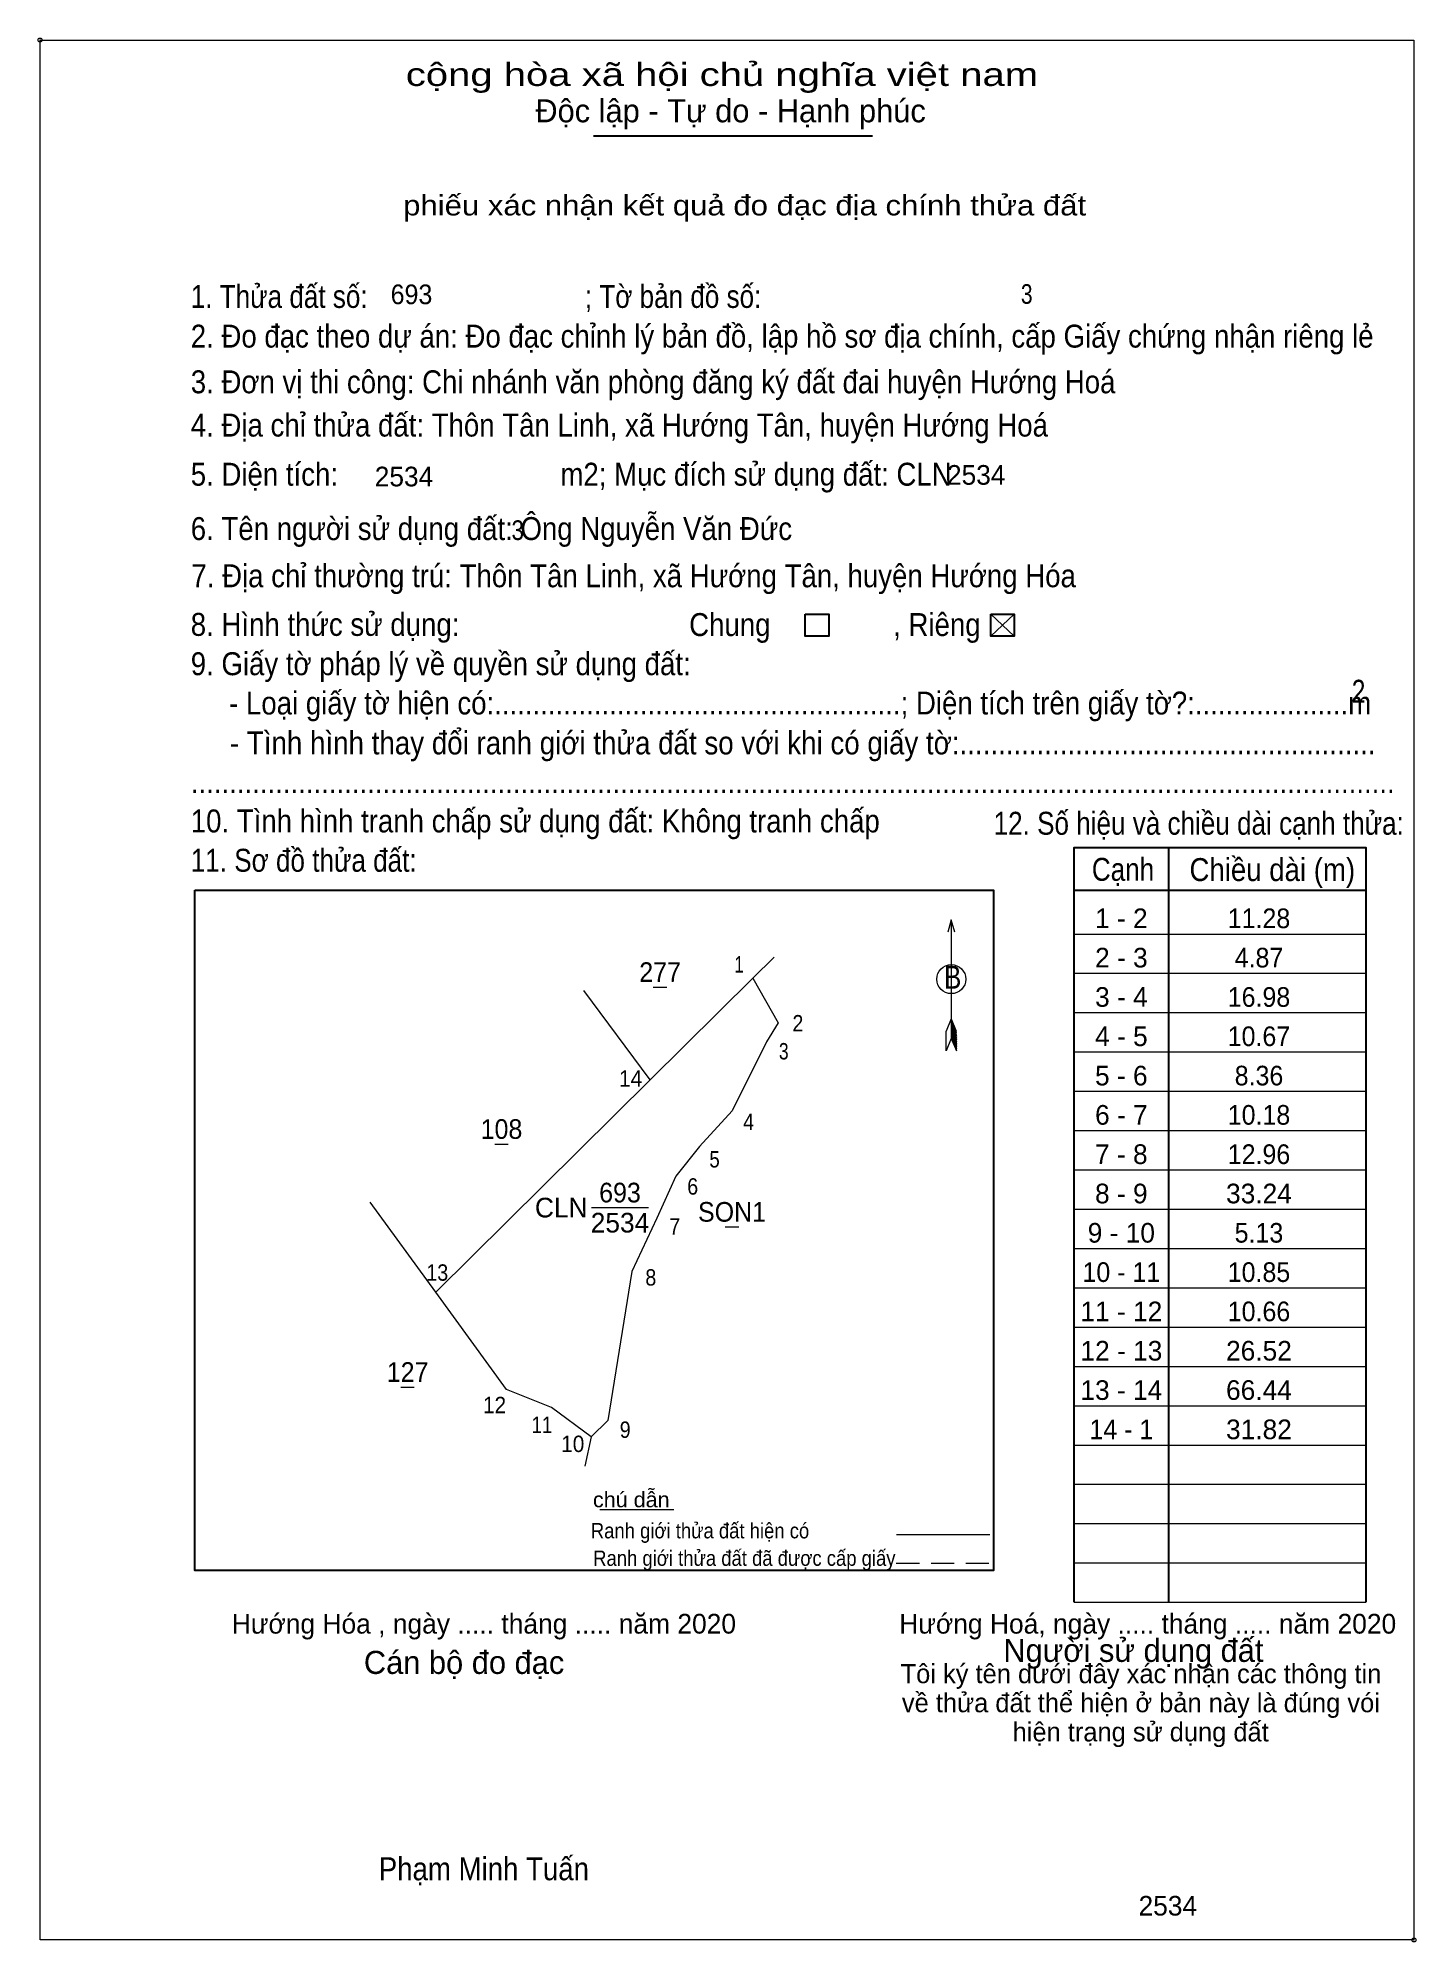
# Model space of a CAD drawing. Header units: metres. Extents: x 548009 to 548312, y 1844303 to 1844722.
import ezdxf
from ezdxf.enums import TextEntityAlignment as Align

# ---------------------------------------------------------------- set-up
doc = ezdxf.new("R2010")
doc.units = ezdxf.units.M
doc.header["$LTSCALE"] = 1.7
doc.header["$PDMODE"] = 32
doc.header["$PDSIZE"] = 0.85
doc.linetypes.add('MEDIUM_DASHED', pattern=[4.5, 3, -1.5])
for name, color, linetype, lineweight in [('1', 7, 'Continuous', 13), ('10', 7, 'Continuous', 13), ('17', 7, 'Continuous', 13), ('2', 7, 'Continuous', 13), ('27', 7, 'Continuous', 13), ('50', 7, 'Continuous', 25), ('6', 7, 'Continuous', 13), ('9', 7, 'Continuous', 13)]:
    doc.layers.add(name, color=color, linetype=linetype, lineweight=lineweight)
for name, color, linetype in [('13', 7, 'Continuous'), ('36', 7, 'Continuous'), ('48', 7, 'Continuous'), ('52', 7, 'Continuous'), ('63', 7, 'Continuous')]:
    doc.layers.add(name, color=color, linetype=linetype)

msp = doc.modelspace()

# ---------------------------------------------------------------- linework, layer by layer
at = {"layer": '1'}
for p, q in [((548218.36, 1844595.17), (548223.55, 1844590.33)), ((548218.36, 1844590.33), (548223.55, 1844595.17)), ((548209.67, 1844527.89), (548209.67, 1844501.71)), ((548236.72, 1844524.74), (548300.92, 1844524.74)), ((548236.72, 1844516.09), (548300.92, 1844516.09)), ((548236.72, 1844507.43), (548300.92, 1844507.43)), ((548209.67, 1844506.04), (548208.57, 1844503.37)), ((548209.67, 1844506.04), (548210.78, 1844503.37)), ((548209.67, 1844505.66), (548210.78, 1844502.98)), ((548209.67, 1844505.29), (548210.78, 1844502.6)), ((548209.67, 1844504.91), (548210.8, 1844502.21)), ((548209.67, 1844504.52), (548210.8, 1844501.82)), ((548209.67, 1844504.15), (548210.8, 1844501.44)), ((548209.67, 1844503.77), (548210.8, 1844501.05)), ((548209.67, 1844503.4), (548210.81, 1844500.66)), ((548209.67, 1844503.02), (548210.81, 1844500.27)), ((548210.82, 1844499.04), (548210.78, 1844503.37)), ((548209.67, 1844502.65), (548210.81, 1844499.88)), ((548209.67, 1844502.27), (548210.82, 1844499.5)), ((548209.67, 1844501.71), (548210.82, 1844499.04)), ((548236.72, 1844498.77), (548300.92, 1844498.77)), ((548236.72, 1844490.12), (548300.92, 1844490.12)), ((548236.72, 1844481.46), (548300.92, 1844481.46)), ((548236.72, 1844472.81), (548300.92, 1844472.81)), ((548236.72, 1844464.15), (548300.92, 1844464.15)), ((548236.72, 1844455.49), (548300.92, 1844455.49)), ((548236.72, 1844446.84), (548300.92, 1844446.84)), ((548236.72, 1844438.18), (548300.92, 1844438.18)), ((548236.72, 1844429.52), (548300.92, 1844429.52)), ((548236.72, 1844420.87), (548300.92, 1844420.87)), ((548236.72, 1844412.21), (548300.92, 1844412.21)), ((548236.72, 1844403.56), (548300.92, 1844403.56)), ((548236.72, 1844394.9), (548300.92, 1844394.9)), ((548236.72, 1844386.24), (548300.92, 1844386.24)), ((548236.72, 1844377.59), (548300.92, 1844377.59))]:
    msp.add_line(p, q, dxfattribs=at)
at = {"layer": '1', "lineweight": 25}
for p, q in [((548257.5, 1844543.79), (548257.5, 1844377.59)), ((548236.72, 1844534.4), (548300.92, 1844534.4))]:
    msp.add_line(p, q, dxfattribs=at)
msp.add_lwpolyline([(548236.72, 1844377.59), (548236.72, 1844543.79), (548300.92, 1844543.79), (548300.92, 1844377.59)], dxfattribs=at)
msp.add_lwpolyline([(548043.1, 1844534.37), (548218.93, 1844534.37), (548218.93, 1844384.58), (548043.1, 1844384.58)], close=True, dxfattribs=at)
at = {"layer": '1'}
for points in [[(548210.42, 1844525.11), (548209.67, 1844527.89), (548208.92, 1844525.11)], [(548209.67, 1844501.71), (548208.52, 1844499.04), (548208.57, 1844503.37)]]:
    msp.add_lwpolyline(points, dxfattribs=at)
msp.add_circle((548209.672, 1844514.804), 3.195, dxfattribs=at)
for p in [(548009.04, 1844721.6), (548311.54, 1844303.22)]:
    msp.add_point(p, dxfattribs=at)
at = {"layer": '10'}
msp.add_lwpolyline([(548169, 1844501.03), (548161.46, 1844485.82), (548154.26, 1844477.95), (548149.04, 1844471.42), (548144.84, 1844462.15), (548139.37, 1844450.4), (548134.03, 1844417.59), (548130.37, 1844414), (548121.65, 1844420.45), (548111.77, 1844424.44), (548096.15, 1844445.88), (548143.38, 1844492.61), (548166, 1844514.99), (548171.56, 1844505.17)], close=True, dxfattribs=at)
at = {"layer": '17'}
msp.add_line((548132.27, 1844398.04), (548148.56, 1844398.04), dxfattribs=at)
at = {"layer": '2', "lineweight": 25}
msp.add_line((548130.91, 1844700.52), (548192.35, 1844700.52), dxfattribs=at)
at = {"layer": '2'}
msp.add_lwpolyline([(548009.04, 1844721.6), (548311.53, 1844721.6), (548311.53, 1844303.22), (548009.04, 1844303.22)], close=True, dxfattribs=at)
at = {"layer": '27'}
for p, q in [((548166, 1844514.99), (548170.7, 1844519.64)), ((548143.38, 1844492.61), (548128.75, 1844512.29)), ((548096.15, 1844445.88), (548081.71, 1844465.7)), ((548130.37, 1844414), (548128.99, 1844407.53))]:
    msp.add_line(p, q, dxfattribs=at)
at = {"layer": '50'}
for points in [[(548177.48, 1844595.17), (548182.68, 1844595.17), (548182.68, 1844590.33), (548177.48, 1844590.33)], [(548218.36, 1844595.17), (548223.55, 1844595.17), (548223.55, 1844590.33), (548218.36, 1844590.33)]]:
    msp.add_lwpolyline(points, close=True, dxfattribs=at)
at = {"layer": '6'}
msp.add_line((548197.58, 1844392.5), (548218.15, 1844392.5), dxfattribs=at)
at = {"layer": '6', "linetype": 'MEDIUM_DASHED'}
msp.add_line((548197.56, 1844386.17), (548218.26, 1844386.17), dxfattribs=at)
at = {"layer": '9'}
for p, q in [((548144.06, 1844513.03), (548147.05, 1844513.03)), ((548109.14, 1844478.47), (548112.13, 1844478.47)), ((548130.43, 1844464.49), (548143.01, 1844464.49)), ((548159.9, 1844460.24), (548162.89, 1844460.24)), ((548088.48, 1844424.96), (548091.45, 1844424.96))]:
    msp.add_line(p, q, dxfattribs=at)

# ---------------------------------------------------------------- texts
at = {"layer": '1'}
for s, width, p in [('1. Thửa đất số:                              ; Tờ bản đồ số:', 0.85, (548042.23, 1844662.61)), ('2. Đo đạc theo dự án: Đo đạc chỉnh lý bản đồ, lập hồ sơ địa chính, cấp Giấy chứng nhận riêng lẻ ', 0.9, (548042.23, 1844653.87)), ('3. Đơn vị thi công: Chi nhánh văn phòng đăng ký đất đai huyện Hướng Hoá', 0.9, (548042.23, 1844643.81)), ('4. Địa chỉ thửa đất: Thôn Tân Linh, xã Hướng Tân, huyện Hướng Hoá', 0.9, (548042.23, 1844634.28)), ('5. Diện tích:                             m2; Mục đích sử dụng đất: CLN', 0.9, (548042.23, 1844623.46)), ('6. Tên người sử dụng đất: Ông Nguyễn Văn Đức', 0.9, (548042.23, 1844611.49)), ('7. Địa chỉ thường trú: Thôn Tân Linh, xã Hướng Tân, huyện Hướng Hóa', 0.9, (548042.37, 1844601.1)), ('Chung                , Riêng', 0.9, (548151.96, 1844590.35)), ('9. Giấy tờ pháp lý về quyền sử dụng đất:', 0.9, (548042.23, 1844581.73)), ('     - Loại giấy tờ hiện có:.....................................................; Diện tích trên giấy tờ?:....................m', 0.9, (548042.23, 1844573.08)), ('2', 0.8, (548297.84, 1844575.67)), ('.............................................................................................................................................................', 0.9, (548042.23, 1844555.77)), ('10. Tình hình tranh chấp sử dụng đất: Không tranh chấp', 0.9, (548042.23, 1844547.11)), ('12. Số hiệu và chiều dài cạnh thửa:', 0.85, (548218.99, 1844546.6)), ('11. Sơ đồ thửa đất:', 0.85, (548042.23, 1844538.45)), ('Cạnh', 0.85, (548240.62, 1844536.45)), ('Chiều dài (m)', 0.9, (548262.11, 1844536.4)), ('B', 0.85, (548208.07, 1844512.7)), ('Phạm Minh Tuấn', 0.9, (548083.63, 1844316.38))]:
    msp.add_text(s, height=5.049, dxfattribs=dict(at, width=width)).set_placement(p)
at = {"layer": '13', "width": 0.95}
msp.add_text('693', height=4.328, dxfattribs=at).set_placement((548136.73, 1844465.64), align=Align.CENTER)
at = {"layer": '13'}
msp.add_text('CLN', height=4.328, dxfattribs=at).set_placement((548129.58, 1844462.33), align=Align.RIGHT)
msp.add_text('2534', height=4.328, dxfattribs=at).set_placement((548136.73, 1844459.01), align=Align.CENTER)
at = {"layer": '2'}
for s, width, p in [('cộng hòa xã hội chủ nghĩa việt nam', 1.3, (548089.57, 1844711.48)), ('     - Tình hình thay đổi ranh giới thửa đất so với khi có giấy tờ:......................................................', 0.9, (548042.37, 1844564.29))]:
    msp.add_text(s, height=5.072, dxfattribs=dict(at, width=width)).set_placement(p)
for s, height, p in [('Độc lập - Tự do - Hạnh phúc', 5.072, (548118.09, 1844703.48)), ('Hướng Hóa , ngày ..... tháng ..... năm 2020', 4.344, (548051.25, 1844370.69)), ('Hướng Hoá, ngày ..... tháng ..... năm 2020', 4.344, (548198.21, 1844370.69)), ('Người sử dụng đất', 5.072, (548221.13, 1844364.46)), ('Cán bộ đo đạc', 5.072, (548080.34, 1844361.81))]:
    msp.add_text(s, height=height, dxfattribs=at).set_placement(p)
at = {"layer": '2', "width": 1.15}
msp.add_text('phiếu xác nhận kết quả đo đạc địa chính thửa đất', height=4.452, dxfattribs=at).set_placement((548164.17, 1844682.97), align=Align.CENTER)
at = {"layer": '2'}
for s, p in [('Tôi ký tên dưới đây xác nhận các thông tin', (548251.43, 1844359.77)), ('về thửa đất thể hiện ở bản này là đúng vói', (548251.415, 1844353.37)), ('hiện trạng sử dụng đất', (548251.37, 1844346.95))]:
    msp.add_text(s, height=4.19, dxfattribs=at).set_placement(p, align=Align.CENTER)
at = {"layer": '36', "width": 0.95}
for s, p in [('277', (548145.565, 1844514.18)), ('108', (548110.64, 1844479.63)), ('SON1', (548161.395, 1844461.39)), ('127', (548089.975, 1844426.12))]:
    msp.add_text(s, height=4.328, dxfattribs=at).set_placement(p, align=Align.CENTER)
at = {"layer": '48', "width": 0.9}
msp.add_text('8. Hình thức sử dụng:', height=5.049, dxfattribs=at).set_placement((548042.23, 1844590.39))
at = {"layer": '52'}
for s, p in [('1 - 2', (548247.11, 1844526.03)), ('2 - 3', (548247.12, 1844517.37)), ('3 - 4', (548247.12, 1844508.71)), ('4 - 5', (548247.12, 1844500.06)), ('5 - 6', (548247.11, 1844491.4)), ('6 - 7', (548247.12, 1844482.75)), ('7 - 8', (548247.11, 1844474.09)), ('8 - 9', (548247.11, 1844465.43)), ('33.24', (548277.405, 1844465.43)), ('9 - 10', (548247.11, 1844456.78)), ('11 - 12', (548247.11, 1844439.47)), ('12 - 13', (548247.12, 1844430.81)), ('26.52', (548277.405, 1844430.81)), ('13 - 14', (548247.11, 1844422.15)), ('66.44', (548277.405, 1844422.15)), ('31.82', (548277.405, 1844413.5))]:
    msp.add_text(s, height=4.328, dxfattribs=at).set_placement(p, align=Align.CENTER)
at = {"layer": '52', "width": 0.95}
for s, p in [('11.28', (548277.415, 1844526.03)), ('4.87', (548277.415, 1844517.37)), ('16.98', (548277.415, 1844508.71)), ('10.67', (548277.405, 1844500.06)), ('8.36', (548277.415, 1844491.4)), ('10.18', (548277.415, 1844482.75)), ('12.96', (548277.415, 1844474.09)), ('5.13', (548277.405, 1844456.78)), ('10 - 11', (548247.115, 1844448.12)), ('10.85', (548277.41, 1844448.12)), ('10.66', (548277.415, 1844439.47)), ('14 - 1', (548247.12, 1844413.5))]:
    msp.add_text(s, height=4.328, dxfattribs=at).set_placement(p, align=Align.CENTER)
at = {"layer": '6'}
for s, height, width, p in [('693', 4.328, 0.95, (548086.24, 1844663.43)), ('3', 4.328, 0.8, (548224.99, 1844663.51)), ('3', 4.328, 0.85, (548112.85, 1844611.5)), ('chú dẫn', 3.376, 1.05, (548130.78, 1844398.51)), ('Ranh giới thửa đất hiện có ', 3.376, 0.9, (548130.31, 1844391.66)), ('Ranh giới thửa đất đã được cấp giấy', 3.376, 0.9, (548130.83, 1844385.61))]:
    msp.add_text(s, height=height, dxfattribs=dict(at, width=width)).set_placement(p)
for p in [(548082.74, 1844623.31), (548208.72, 1844623.67)]:
    msp.add_text('2534', height=4.328, dxfattribs=at).set_placement(p)
msp.add_text('2534', height=4.328, dxfattribs=at).set_placement((548257.34, 1844308.6), align=Align.CENTER)
at = {"layer": '63', "width": 1.45}
msp.add_text('D', height=0.0144, dxfattribs=at).set_placement((548130.38, 1844414), align=Align.CENTER)
msp.add_text('D', height=0.0144, dxfattribs=at).set_placement((548130.38, 1844414), align=Align.CENTER)
msp.add_text('D', height=0.0144, dxfattribs=at).set_placement((548130.38, 1844414), align=Align.CENTER)
at = {"layer": '9'}
for s, width, p in [('1', 0.75, (548162.96, 1844516.26)), ('2', 0.9, (548175.9, 1844503.29)), ('3', 0.8, (548172.785, 1844497.12)), ('14', 0.95, (548139.07, 1844491.13)), ('4', 0.9, (548165.04, 1844481.57)), ('5', 0.85, (548157.55, 1844473.33)), ('6', 0.9, (548152.74, 1844467.35)), ('7', 0.9, (548148.785, 1844458.54)), ('13', 0.9, (548096.5, 1844448.39)), ('8', 0.9, (548143.515, 1844447.32)), ('12', 0.95, (548109.11, 1844419.22)), ('11', 0.85, (548119.545, 1844414.87)), ('9', 0.9, (548137.875, 1844413.79)), ('10', 0.95, (548126.33, 1844410.67))]:
    msp.add_text(s, height=3.607, dxfattribs=dict(at, width=width)).set_placement(p, align=Align.CENTER)

doc.saveas('drawing.dxf')
